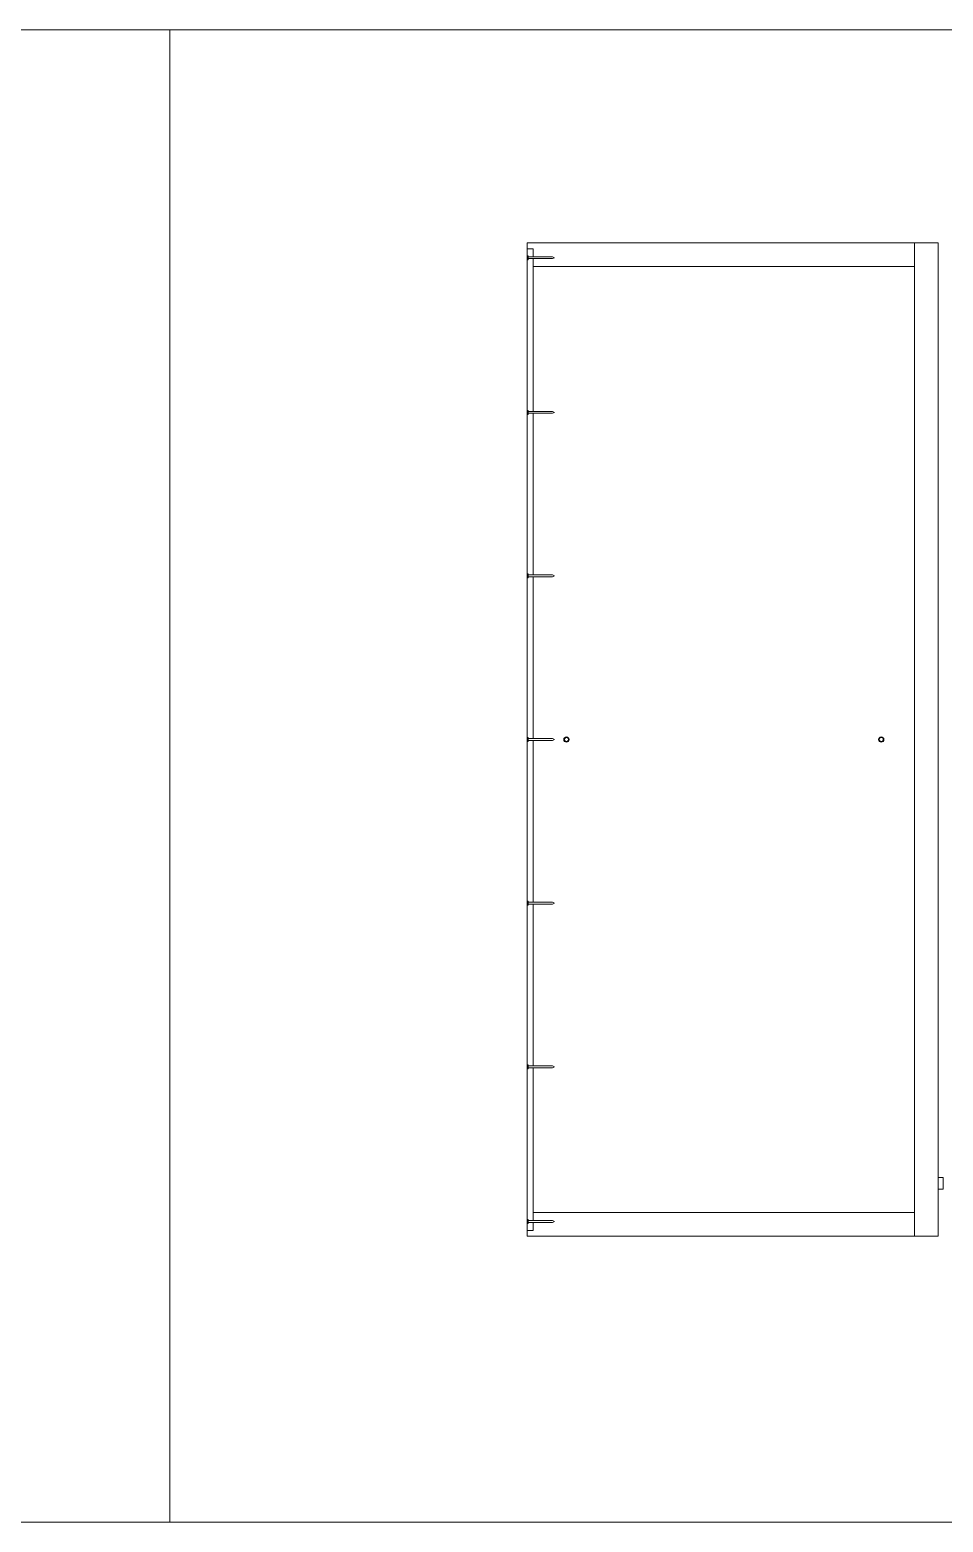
# Model space of a CAD drawing. Header units: centimetres. Extents: x -2268 to 3762, y -1681 to 1458.
# Drawn here: x 2795.4 to 2864.3, y -1313.6 to -1201 of the extents above; entities that cross this region are included whole.
import ezdxf

# ---------------------------------------------------------------- set-up
doc = ezdxf.new("R2010")
doc.units = ezdxf.units.CM
for name, color, linetype, lineweight in [('A-FURN_Num_Penna__252_Num_Penna__252_Num_Penna__3_Num_Penna__252_Num_Penna__252_Num_Penna__252_Num_Penna__252_Num_Penna__252_Num_Penna__252_Num_Penna__252_Num_Penna__252_Num_Penna__252_Num_Penna__252_Num_Penna__252_Num_Penna__240', 240, 'Continuous', 18), ('A-FURN_Num_Penna__252_Num_Penna__252_Num_Penna__3_Num_Penna__252_Num_Penna__252_Num_Penna__252_Num_Penna__252_Num_Penna__252_Num_Penna__252_Num_Penna__252_Num_Penna__252_Num_Penna__252_Num_Penna__252_Num_Penna__252_Num_Penna__5', 5, 'Continuous', 18), ('A-FURN_Num_Penna__252_Num_Penna__252_Num_Penna__3_Num_Penna__252_Num_Penna__252_Num_Penna__252_Num_Penna__252_Num_Penna__252_Num_Penna__252_Num_Penna__252_Num_Penna__252_Num_Penna__252_Num_Penna__252_Num_Penna__252_Num_Penna__6', 6, 'Continuous', 18), ('A-SECT-PATT_Num_Penna__6_Num_Penna__6_Num_Penna__6_Num_Penna__6_Num_Penna__6_Num_Penna__6_Num_Penna__6_Num_Penna__6_Num_Penna__6_Num_Penna__6_Num_Penna__6_Num_Penna__6_Num_Penna__6_Num_Penna__6', 6, 'Continuous', 18), ('PDF10_Geometry_Num_Penna__7_Num_Penna__7_Num_Penna__7_Num_Penna__7_Num_Penna__7_Num_Penna__7_Num_Penna__7_Num_Penna__6', 6, 'Continuous', 18), ('PDF16_Geometry_Num_Penna__5_Num_Penna__5_Num_Penna__5_Num_Penna__5_Num_Penna__5_Num_Penna__5_Num_Penna__5_Num_Penna__5_Num_Penna__5_Num_Penna__5_Num_Penna__5_Num_Penna__5_Num_Penna__5_Num_Penna__5', 5, 'Continuous', 18), ('PDF16_Geometry_Num_Penna__6_Num_Penna__6_Num_Penna__6_Num_Penna__6_Num_Penna__6_Num_Penna__6_Num_Penna__6_Num_Penna__6_Num_Penna__6_Num_Penna__6_Num_Penna__6_Num_Penna__6_Num_Penna__6_Num_Penna__6', 6, 'Continuous', 18), ('PDF22_Geometry_Num_Penna__1_Num_Penna__255_Num_Penna__5_Num_Penna__5_Num_Penna__6', 6, 'Continuous', 18)]:
    doc.layers.add(name, color=color, linetype=linetype, lineweight=lineweight)

msp = doc.modelspace()

# ---------------------------------------------------------------- linework, layer by layer
at = {"layer": 'A-FURN_Num_Penna__252_Num_Penna__252_Num_Penna__3_Num_Penna__252_Num_Penna__252_Num_Penna__252_Num_Penna__252_Num_Penna__252_Num_Penna__252_Num_Penna__252_Num_Penna__252_Num_Penna__252_Num_Penna__252_Num_Penna__252_Num_Penna__240', "color": 240, "linetype": 'Continuous', "lineweight": 18}
for p, q in [((2693.346, -1200.9975), (2805.9974, -1200.9975)), ((2805.9974, -1200.9975), (2805.9974, -1313.6489)), ((2805.9974, -1200.9975), (3003.9985, -1200.9975)), ((2805.9974, -1313.6489), (2693.346, -1313.6489)), ((2805.9974, -1313.6489), (3003.9985, -1313.6489))]:
    msp.add_line(p, q, dxfattribs=at)
at = {"layer": 'A-FURN_Num_Penna__252_Num_Penna__252_Num_Penna__3_Num_Penna__252_Num_Penna__252_Num_Penna__252_Num_Penna__252_Num_Penna__252_Num_Penna__252_Num_Penna__252_Num_Penna__252_Num_Penna__252_Num_Penna__252_Num_Penna__252_Num_Penna__5', "color": 5, "linetype": 'Continuous', "lineweight": 18}
for p, q in [((2832.9725, -1218.0468), (2832.9725, -1218.3468)), ((2833.0325, -1218.103), (2833.0325, -1218.2691)), ((2832.9725, -1229.7218), (2832.9725, -1230.0218)), ((2833.0325, -1229.7994), (2833.0325, -1229.9441)), ((2832.9725, -1242.0718), (2832.9725, -1242.3718)), ((2833.0325, -1242.1494), (2833.0325, -1242.2941)), ((2832.9725, -1254.4218), (2832.9725, -1254.7218)), ((2833.0325, -1254.4994), (2833.0325, -1254.6441)), ((2832.9725, -1266.7718), (2832.9725, -1267.0718)), ((2833.0325, -1266.8494), (2833.0325, -1266.9941)), ((2832.9725, -1279.1218), (2832.9725, -1279.4218)), ((2833.0325, -1279.1994), (2833.0325, -1279.3441)), ((2832.9725, -1291.0968), (2832.9725, -1290.7968)), ((2833.0325, -1290.8744), (2833.0325, -1291.0191))]:
    msp.add_line(p, q, dxfattribs=at)
for centre in [(2835.9225, -1254.5718), (2859.6725, -1254.5718)]:
    msp.add_circle(centre, 0.15, dxfattribs=at)
at = {"layer": 'A-FURN_Num_Penna__252_Num_Penna__252_Num_Penna__3_Num_Penna__252_Num_Penna__252_Num_Penna__252_Num_Penna__252_Num_Penna__252_Num_Penna__252_Num_Penna__252_Num_Penna__252_Num_Penna__252_Num_Penna__252_Num_Penna__252_Num_Penna__6', "color": 6, "linetype": 'Continuous', "lineweight": 18}
for p, q in [((2832.9725, -1218.0468), (2833.0325, -1218.0468)), ((2832.9725, -1218.3468), (2833.0325, -1218.3468)), ((2833.0325, -1218.0468), (2833.0325, -1218.1244)), ((2833.0325, -1218.1244), (2834.8661, -1218.1244)), ((2833.0325, -1218.2691), (2834.8661, -1218.2691)), ((2833.0325, -1218.2691), (2833.0325, -1218.3468)), ((2832.9725, -1229.7218), (2833.0325, -1229.7218)), ((2832.9725, -1230.0218), (2833.0325, -1230.0218)), ((2833.0325, -1229.7218), (2833.0325, -1229.7994)), ((2833.0325, -1229.7994), (2834.8661, -1229.7994)), ((2833.0325, -1229.9441), (2834.8661, -1229.9441)), ((2833.0325, -1229.9441), (2833.0325, -1230.0218)), ((2832.9725, -1242.0718), (2833.0325, -1242.0718)), ((2832.9725, -1242.3718), (2833.0325, -1242.3718)), ((2833.0325, -1242.0718), (2833.0325, -1242.1494)), ((2833.0325, -1242.1494), (2834.8661, -1242.1494)), ((2833.0325, -1242.2941), (2834.8661, -1242.2941)), ((2833.0325, -1242.2941), (2833.0325, -1242.3718)), ((2832.9725, -1254.4218), (2833.0325, -1254.4218)), ((2832.9725, -1254.7218), (2833.0325, -1254.7218)), ((2833.0325, -1254.4218), (2833.0325, -1254.4994)), ((2833.0325, -1254.4994), (2834.8661, -1254.4994)), ((2833.0325, -1254.6441), (2834.8661, -1254.6441)), ((2833.0325, -1254.6441), (2833.0325, -1254.7218)), ((2832.9725, -1266.7718), (2833.0325, -1266.7718)), ((2832.9725, -1267.0718), (2833.0325, -1267.0718)), ((2833.0325, -1266.7718), (2833.0325, -1266.8494)), ((2833.0325, -1266.8494), (2834.8661, -1266.8494)), ((2833.0325, -1266.9941), (2834.8661, -1266.9941)), ((2833.0325, -1266.9941), (2833.0325, -1267.0718)), ((2832.9725, -1279.1218), (2833.0325, -1279.1218)), ((2832.9725, -1279.4218), (2833.0325, -1279.4218)), ((2833.0325, -1279.1218), (2833.0325, -1279.1994)), ((2833.0325, -1279.1994), (2834.8661, -1279.1994)), ((2833.0325, -1279.3441), (2834.8661, -1279.3441)), ((2833.0325, -1279.3441), (2833.0325, -1279.4218)), ((2832.9725, -1290.7968), (2833.0325, -1290.7968)), ((2833.0325, -1290.7968), (2833.0325, -1290.8744)), ((2833.0325, -1290.8744), (2834.8661, -1290.8744)), ((2832.9725, -1291.0968), (2833.0325, -1291.0968)), ((2833.0325, -1291.0191), (2834.8661, -1291.0191)), ((2833.0325, -1291.0191), (2833.0325, -1291.0968))]:
    msp.add_line(p, q, dxfattribs=at)
at = {"layer": 'A-SECT-PATT_Num_Penna__6_Num_Penna__6_Num_Penna__6_Num_Penna__6_Num_Penna__6_Num_Penna__6_Num_Penna__6_Num_Penna__6_Num_Penna__6_Num_Penna__6_Num_Penna__6_Num_Penna__6_Num_Penna__6_Num_Penna__6', "color": 6, "linetype": 'Continuous', "lineweight": 18}
for p, q in [((2832.9725, -1217.5218), (2832.9725, -1218.0468)), ((2833.4225, -1217.5218), (2833.4225, -1218.1244)), ((2833.4225, -1218.2691), (2833.4225, -1229.7994)), ((2833.4225, -1229.9441), (2833.4225, -1242.1494)), ((2833.4225, -1242.2941), (2833.4225, -1254.4994)), ((2833.4225, -1254.6441), (2833.4225, -1266.8494)), ((2833.4225, -1266.9941), (2833.4225, -1279.1994)), ((2833.4225, -1279.3441), (2833.4225, -1290.8744)), ((2833.4225, -1291.0191), (2833.4225, -1291.6218))]:
    msp.add_line(p, q, dxfattribs=at)
at = {"layer": 'PDF10_Geometry_Num_Penna__7_Num_Penna__7_Num_Penna__7_Num_Penna__7_Num_Penna__7_Num_Penna__7_Num_Penna__7_Num_Penna__6', "color": 6, "linetype": 'Continuous', "lineweight": 18, "flags": 128}
for points in [[(2834.8661, -1218.1244), (2835.0325, -1218.1968)], [(2835.0325, -1218.1968), (2834.8661, -1218.2691)], [(2834.8661, -1229.7994), (2835.0325, -1229.8718)], [(2835.0325, -1229.8718), (2834.8661, -1229.9441)], [(2834.8661, -1242.1494), (2835.0325, -1242.2218)], [(2835.0325, -1242.2218), (2834.8661, -1242.2941)], [(2834.8661, -1254.4994), (2835.0325, -1254.5718)], [(2835.0325, -1254.5718), (2834.8661, -1254.6441)], [(2834.8661, -1266.8494), (2835.0325, -1266.9218)], [(2835.0325, -1266.9218), (2834.8661, -1266.9941)], [(2834.8661, -1279.1994), (2835.0325, -1279.2718)], [(2835.0325, -1279.2718), (2834.8661, -1279.3441)], [(2834.8661, -1290.8744), (2835.0325, -1290.9468)], [(2835.0325, -1290.9468), (2834.8661, -1291.0191)]]:
    msp.add_lwpolyline(points, dxfattribs=at)
at = {"layer": 'PDF16_Geometry_Num_Penna__5_Num_Penna__5_Num_Penna__5_Num_Penna__5_Num_Penna__5_Num_Penna__5_Num_Penna__5_Num_Penna__5_Num_Penna__5_Num_Penna__5_Num_Penna__5_Num_Penna__5_Num_Penna__5_Num_Penna__5', "color": 5, "linetype": 'Continuous', "lineweight": 18}
for p, q in [((2864.3379, -1287.624), (2863.9725, -1287.624)), ((2863.9725, -1287.624), (2863.9725, -1288.5195)), ((2864.3379, -1288.5195), (2863.9725, -1288.5195)), ((2864.3379, -1287.624), (2864.3379, -1288.5195))]:
    msp.add_line(p, q, dxfattribs=at)
at = {"layer": 'PDF16_Geometry_Num_Penna__6_Num_Penna__6_Num_Penna__6_Num_Penna__6_Num_Penna__6_Num_Penna__6_Num_Penna__6_Num_Penna__6_Num_Penna__6_Num_Penna__6_Num_Penna__6_Num_Penna__6_Num_Penna__6_Num_Penna__6', "color": 6, "linetype": 'Continuous', "lineweight": 18}
for p, q in [((2832.9725, -1217.5218), (2832.9725, -1217.0718)), ((2832.9725, -1217.0718), (2863.9725, -1217.0718)), ((2832.9725, -1217.5218), (2833.4225, -1217.5218)), ((2862.1725, -1217.0718), (2862.1725, -1292.0718)), ((2863.9725, -1217.0718), (2863.9725, -1292.0718)), ((2832.9725, -1229.7218), (2832.9725, -1218.3468)), ((2833.4225, -1218.8718), (2862.1725, -1218.8718)), ((2832.9725, -1242.0718), (2832.9725, -1230.0218)), ((2832.9725, -1254.4218), (2832.9725, -1242.3718)), ((2832.9725, -1266.7718), (2832.9725, -1254.7218)), ((2832.9725, -1279.1218), (2832.9725, -1267.0718)), ((2832.9725, -1290.7968), (2832.9725, -1279.4218)), ((2833.4225, -1290.2718), (2862.1725, -1290.2718)), ((2833.4225, -1290.8744), (2833.4225, -1290.2718)), ((2832.9725, -1291.6218), (2832.9725, -1291.0968)), ((2832.9725, -1292.0718), (2832.9725, -1291.6218)), ((2832.9725, -1291.6218), (2833.4225, -1291.6218)), ((2832.9725, -1292.0718), (2863.9725, -1292.0718)), ((2833.4225, -1291.6218), (2833.4225, -1291.0191))]:
    msp.add_line(p, q, dxfattribs=at)
at = {"layer": 'PDF22_Geometry_Num_Penna__1_Num_Penna__255_Num_Penna__5_Num_Penna__5_Num_Penna__6', "color": 6, "linetype": 'Continuous', "lineweight": 18}
for centre in [(2835.9225, -1254.5718), (2859.6725, -1254.5718)]:
    msp.add_circle(centre, 0.2, dxfattribs=at)

doc.saveas('drawing.dxf')
